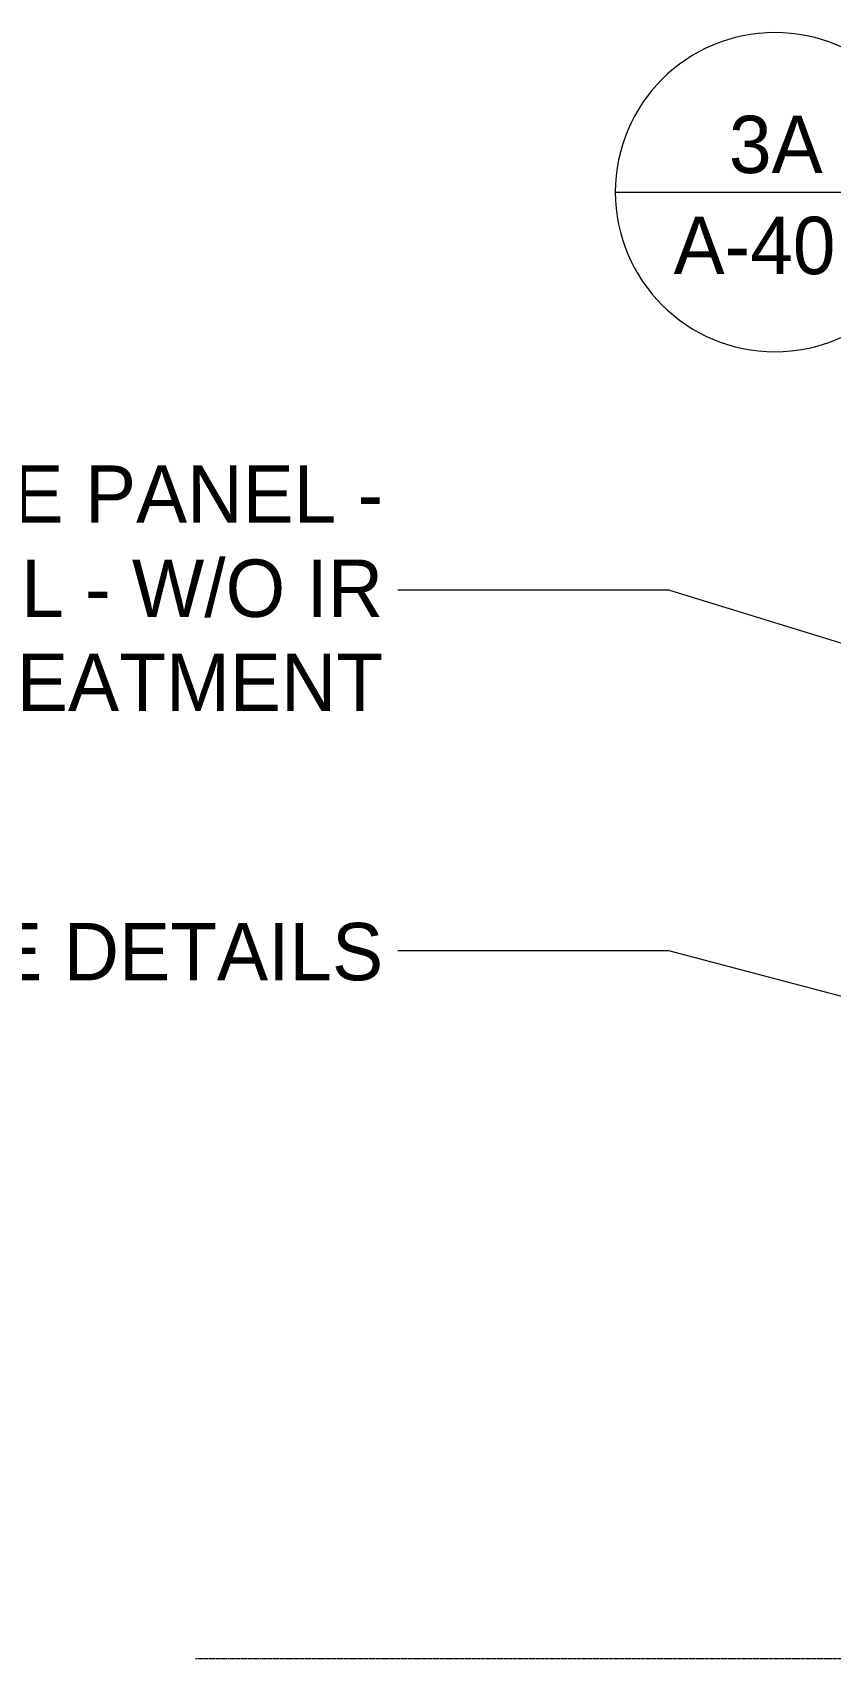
# Model space of a CAD drawing. Header units: inches. Extents: x 21386 to 98862, y -290 to 853.
# Drawn here: x 35298.5 to 35538.6, y 0 to 488.9 of the extents above; entities that cross this region are included whole.
import ezdxf

# ---------------------------------------------------------------- set-up
doc = ezdxf.new("R2010")
doc.units = ezdxf.units.IN
doc.header["$MEASUREMENT"] = 0
doc.linetypes.add('Grid Line 1_2_', pattern=[0.875, 0.5, -0.125, 0.125, -0.125])
for name, color, linetype, lineweight in [('A-ANNO-IDEN', 131, 'Continuous', 9), ('A-ANNO-SYMB', 150, 'Continuous', 9), ('A-FLOR-LEVL', 51, 'Continuous', 9)]:
    doc.layers.add(name, color=color, linetype=linetype, lineweight=lineweight)
doc.styles.add('Century Gothic', font='GOTHIC.TTF', dxfattribs={"height": 17.245342})

# ---------------------------------------------------------------- blocks, each defined once
blk = doc.blocks.new('Section - Callout Head-19020-Building Section - East_West looking South')
at = {"layer": 'A-ANNO-SYMB'}
blk.add_line((-22202.56, 384.87), (-22106.56, 384.87), dxfattribs=at)
for start, end in [(0, 180), (180, 360)]:
    blk.add_arc((-22154.56, 384.87), 48, start, end, dxfattribs=at)

msp = doc.modelspace()

# ---------------------------------------------------------------- linework, layer by layer
at = {"layer": 'A-ANNO-IDEN', "color": 153}
for p, q in [((35489.97, 321.19), (35404.02, 321.19)), ((35685.39, 261.19), (35489.97, 321.19)), ((35489.97, 212.78), (35404.02, 212.78)), ((35676.97, 163.42), (35489.97, 212.78))]:
    msp.add_line(p, q, dxfattribs=at)
at = {"layer": 'A-FLOR-LEVL', "linetype": 'Grid Line 1_2_'}
msp.add_line((35347.52, 0), (40226.21, 0), dxfattribs=at)

# ---------------------------------------------------------------- block references
at = {"layer": 'A-ANNO-SYMB'}
msp.add_blockref('Section - Callout Head-19020-Building Section - East_West looking South', (57676.41, 56.03), dxfattribs=at)

# ---------------------------------------------------------------- texts
at = {"layer": 'A-ANNO-SYMB', "char_height": 17.245, "attachment_point": 2, "line_spacing_factor": 0.984117, "style": 'Century Gothic'}
for s, insert, width in [('3A', (35522.13, 463.88), 36.936), ('A-401', (35522.13, 433.49), 77.76)]:
    msp.add_mtext(s, dxfattribs=dict(at, insert=insert, width=width))

# ---------------------------------------------------------------- next in the draw order: texts
at = {"layer": 'A-ANNO-IDEN', "char_height": 17.2453, "attachment_point": 3, "line_spacing_factor": 0.984117, "style": 'Century Gothic', "bg_fill": 3, "box_fill_scale": 1.25, "bg_fill_color": 0, "bg_fill_transparency": 0}
for s, insert, width in [('POLYCARBONATE PANEL -\\PARCOPLUS 547 - OPAL - W/O IR\\PTREATMENT', (35404.02, 358.72), 424.872), ('INTERIOR PLYWOOD - SEE DETAILS', (35404.02, 221.17), 452.52)]:
    msp.add_mtext(s, dxfattribs=dict(at, insert=insert, width=width))

doc.saveas('drawing.dxf')
